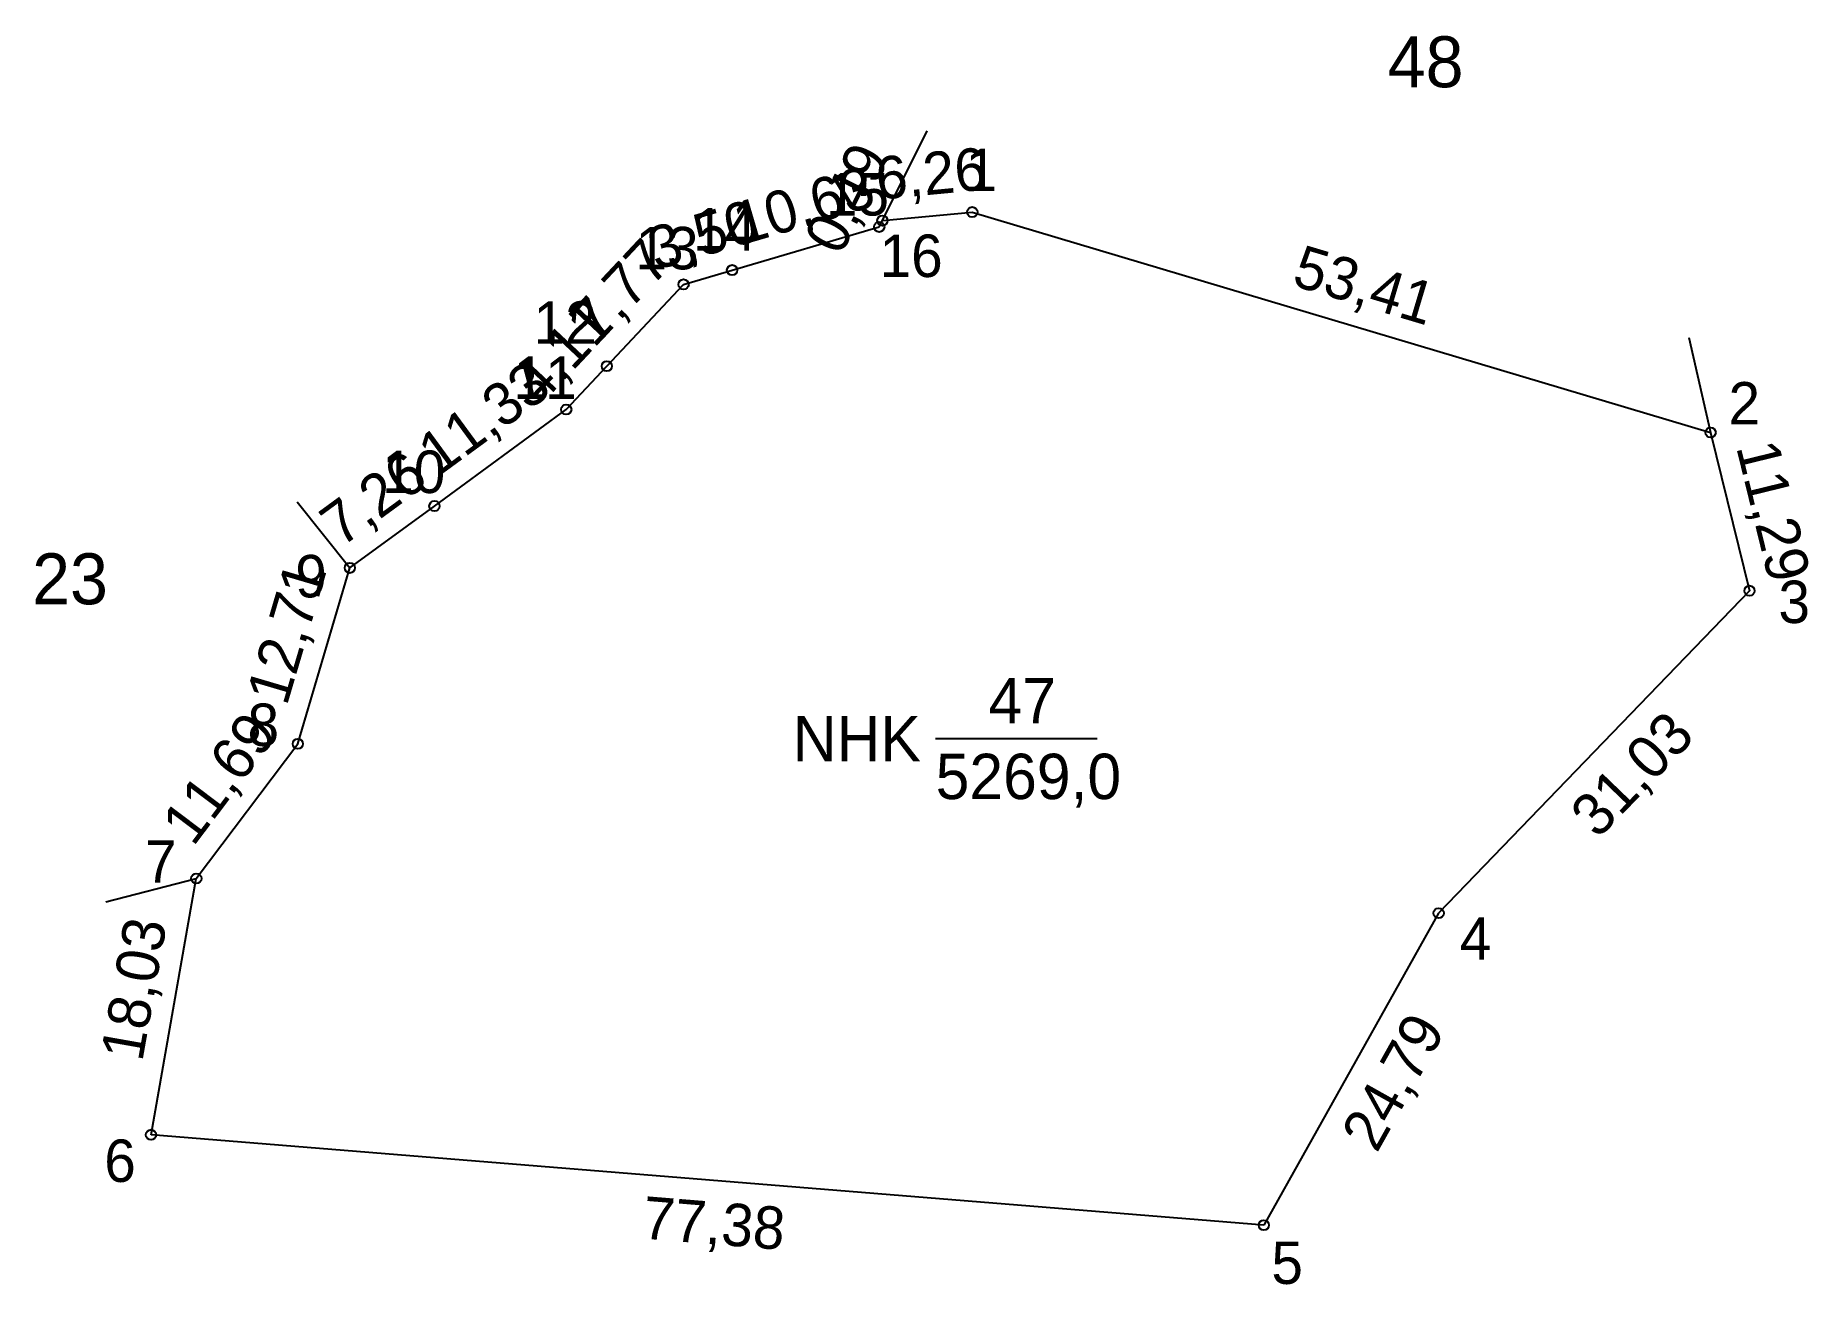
# Model space of a CAD drawing. Extents: x 549347 to 549470, y 1823322 to 1823408.
import ezdxf

# ---------------------------------------------------------------- set-up
doc = ezdxf.new("R2010")
doc.units = 0
for name, color, linetype in [('Level 10', 7, 'Continuous'), ('Level 17', 7, 'Continuous'), ('Level 42', 7, 'Continuous'), ('Level 43', 7, 'Continuous'), ('Level 44', 7, 'Continuous'), ('Level 45', 7, 'Continuous'), ('Level 46', 7, 'Continuous')]:
    doc.layers.add(name, color=color, linetype=linetype)

msp = doc.modelspace()

# ---------------------------------------------------------------- linework, layer by layer
at = {"layer": 'Level 10'}
for p, q in [((549405.06, 1823394.99), (549405.28, 1823395.43)), ((549405.28, 1823395.43), (549411.51, 1823396.02)), ((549411.51, 1823396.02), (549462.68, 1823380.75)), ((549394.86, 1823392), (549405.06, 1823394.99)), ((549391.5, 1823391.01), (549394.86, 1823392)), ((549386.18, 1823385.34), (549391.5, 1823391.01)), ((549383.37, 1823382.34), (549386.18, 1823385.34)), ((549374.23, 1823375.65), (549383.37, 1823382.34)), ((549462.68, 1823380.75), (549465.37, 1823369.78)), ((549368.37, 1823371.36), (549374.23, 1823375.65)), ((549364.77, 1823359.17), (549368.37, 1823371.36)), ((549465.37, 1823369.78), (549443.83, 1823347.43)), ((549357.73, 1823349.84), (549364.77, 1823359.17)), ((549354.59, 1823332.08), (549357.73, 1823349.84)), ((549443.83, 1823347.43), (549431.71, 1823325.81)), ((549431.71, 1823325.81), (549354.59, 1823332.08))]:
    msp.add_line(p, q, dxfattribs=at)
at = {"layer": 'Level 17'}
for centre in [(549405.06, 1823394.99), (549405.28, 1823395.43), (549411.51, 1823396.02), (549394.86, 1823392), (549391.5, 1823391.01), (549386.18, 1823385.34), (549383.37, 1823382.34), (549462.68, 1823380.75), (549374.23, 1823375.65), (549368.37, 1823371.36), (549465.37, 1823369.78), (549364.77, 1823359.17), (549357.73, 1823349.84), (549443.83, 1823347.43), (549354.59, 1823332.08), (549431.71, 1823325.81)]:
    msp.add_circle(centre, 0.353, dxfattribs=at)
at = {"layer": 'Level 44'}
for p, q in [((549405.28, 1823395.43), (549408.39, 1823401.64)), ((549461.17, 1823387.34), (549462.68, 1823380.75)), ((549364.72, 1823375.95), (549368.37, 1823371.36)), ((549351.46, 1823348.21), (549357.73, 1823349.84))]:
    msp.add_line(p, q, dxfattribs=at)
at = {"layer": 'Level 45'}
msp.add_line((549408.97, 1823359.53), (549420.17, 1823359.53), dxfattribs=at)

# ---------------------------------------------------------------- texts
at = {"layer": 'Level 42'}
for s, rotation, p in [('0,49', 63.3823, (549402.38, 1823392.92)), ('6,26', 5.4208, (549404.96, 1823396.87)), ('10,63', 16.357, (549395.51, 1823393.72)), ('3,50', 16.3591, (549389.58, 1823391.98)), ('7,77', 46.8402, (549385.53, 1823386.8)), ('53,41', 343.3875, (549433.57, 1823390.97)), ('4,11', 46.8425, (549381.54, 1823382.55)), ('11,33', 36.2054, (549374.54, 1823377.7)), ('7,26', 36.2021, (549367.76, 1823372.74)), ('11,29', 283.7531, (549464.44, 1823379.75)), ('12,71', 73.5469, (549363.99, 1823361.73)), ('11,69', 52.9634, (549357.51, 1823351.99)), ('31,03', 46.0614, (549454.86, 1823352.52)), ('18,03', 79.96, (549353.98, 1823337.08)), ('24,79', 60.7245, (549439.54, 1823330.75)), ('77,38', 355.3531, (549388.58, 1823324.89))]:
    msp.add_text(s, height=2.944, rotation=rotation, dxfattribs=at).set_placement(p)
at = {"layer": 'Level 43'}
for s, height, p in [('1', 2.94, (549411.05, 1823397.47)), ('15', 2.944, (549401.36, 1823395.78)), ('14', 2.944, (549392.16, 1823393.35)), ('13', 2.944, (549388.16, 1823392.05)), ('16', 2.944, (549405.08, 1823391.52)), ('12', 2.944, (549381.1, 1823386.89)), ('11', 2.944, (549379.71, 1823383.07)), ('2', 2.94, (549463.92, 1823381.3)), ('10', 2.944, (549370.61, 1823376.55)), ('9', 2.94, (549364.59, 1823369.32)), ('3', 2.94, (549467.38, 1823367.54)), ('8', 2.94, (549361.28, 1823359.02)), ('7', 2.94, (549354.17, 1823349.54)), ('4', 2.94, (549445.29, 1823344.21)), ('6', 2.94, (549351.35, 1823328.81)), ('5', 2.94, (549432.24, 1823321.74))]:
    msp.add_text(s, height=height, dxfattribs=at).set_placement(p)
at = {"layer": 'Level 45'}
for s, p in [('47', (549412.63, 1823360.58)), ('NHK', (549399.07, 1823357.96)), ('5269,0', (549408.97, 1823355.34))]:
    msp.add_text(s, height=3.143, dxfattribs=at).set_placement(p)
at = {"layer": 'Level 46'}
for s, p in [('48', (549440.3, 1823404.67)), ('23', (549346.35, 1823368.84))]:
    msp.add_text(s, height=3.533, dxfattribs=at).set_placement(p)

doc.saveas('drawing.dxf')
